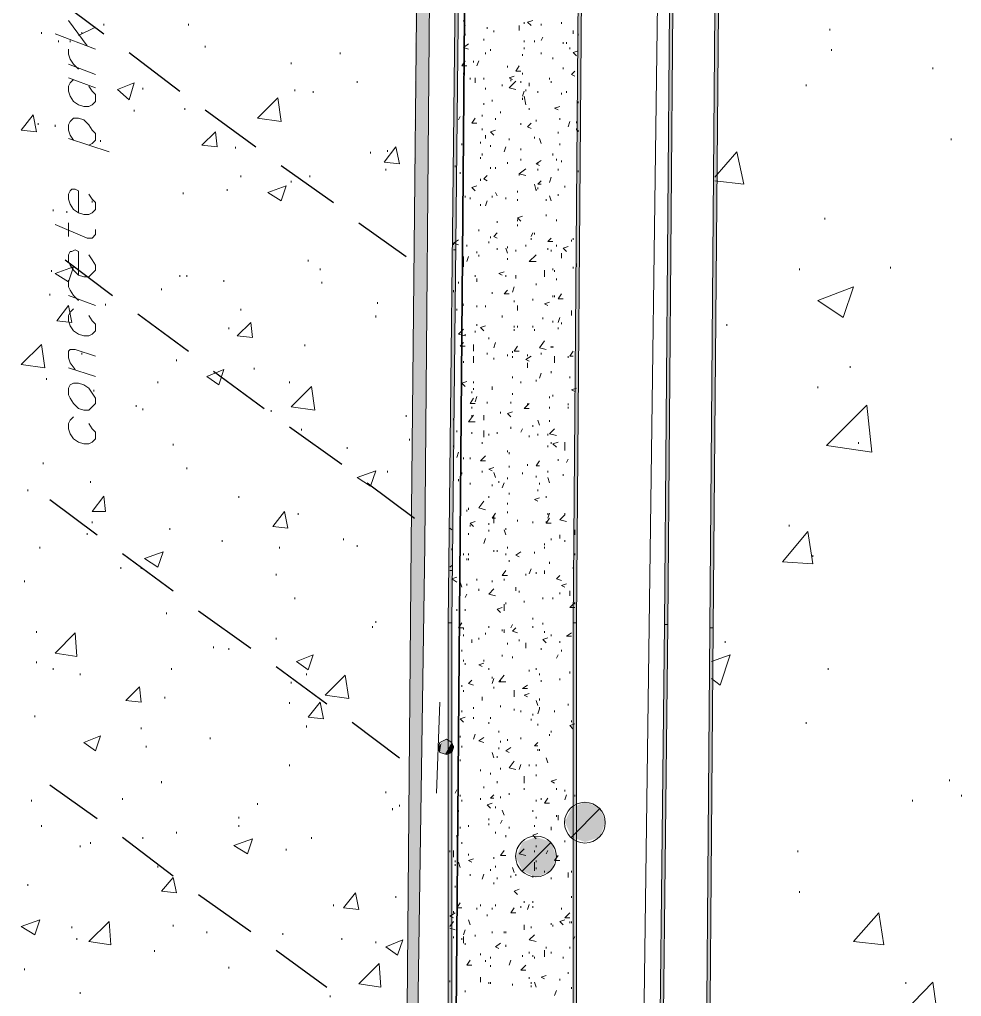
# Model space of a CAD drawing. Header units: inches. Extents: x 10 to 486, y 7 to 426.
# Drawn here: x 360.08 to 397.28, y 105.32 to 143.92 of the extents above; entities that cross this region are included whole.
import ezdxf

# ---------------------------------------------------------------- set-up
doc = ezdxf.new("R2010")
doc.units = ezdxf.units.IN
doc.header["$LTSCALE"] = 3
doc.header["$MEASUREMENT"] = 0
doc.layers.add('PDF_Geometry', color=7, linetype='Continuous', true_color=0x999999)
doc.layers.add('PDF_Solid Fills', color=7, linetype='Continuous')

msp = doc.modelspace()

# ---------------------------------------------------------------- hatches: boundary and pattern name
at = {"layer": 'PDF_Solid Fills', "true_color": 0x767676, "transparency": 33554559}
for points in [[(385.61, 120.017), (385.677, 120.017), (385.877, 144.35), (385.743, 144.35), (385.543, 120.017)], [(385.343, 95.15), (385.41, 95.15), (385.677, 120.017), (385.543, 120.017), (385.277, 95.15)]]:
    msp.add_hatch(color=8, dxfattribs=at).paths.add_polyline_path(points)

# ---------------------------------------------------------------- linework, layer by layer
at = {"layer": 'PDF_Geometry', "color": 7, "lineweight": 35}
msp.add_lwpolyline([(152.877, 30.217), (376.677, 27.083), (379.477, 363.817), (346.277, 380.083), (56.61, 152.817)], close=True, dxfattribs=at)
at = {"layer": 'PDF_Geometry', "color": 8, "lineweight": 13, "true_color": 0x767676}
for points in [[(382.143, 67.217), (383.143, 68.217), (383.877, 69.35), (384.543, 71.017), (384.61, 95.283), (384.943, 119.95), (385.277, 144.55), (385.343, 170.083), (385.41, 173.683), (385.343, 174.55), (385.077, 175.417), (384.677, 176.15), (384.077, 176.817), (383.41, 177.35), (382.61, 177.75)], [(362.01, 143.883), (362.743, 142.883)], [(362.41, 143.283), (363.077, 143.617)], [(363.077, 142.75), (361.477, 143.35)], [(362.41, 141.95), (362.21, 142.15), (362.077, 142.35), (362.01, 142.55), (362.01, 142.75)], [(363.077, 141.75), (362.01, 142.15)], [(362.01, 141.617), (363.077, 141.217)], [(362.21, 141.55), (362.077, 141.417), (362.01, 141.283), (362.01, 141.083), (362.077, 140.883), (362.21, 140.683), (362.41, 140.55), (362.61, 140.483), (362.81, 140.483), (362.943, 140.55), (363.077, 140.683), (363.077, 140.95), (362.943, 141.083), (362.81, 141.283)], [(362.21, 139.15), (362.077, 139.35), (362.01, 139.55), (362.01, 139.75), (362.077, 139.883), (362.21, 140.017), (362.41, 140.017), (362.61, 139.95), (362.81, 139.75), (362.943, 139.55), (363.077, 139.417), (363.077, 139.15), (362.943, 139.017), (362.81, 138.95)], [(362.01, 139.217), (363.61, 138.683)], [(362.41, 136.283), (362.41, 137.15), (362.277, 137.217), (362.143, 137.217), (362.077, 137.15), (362.01, 137.017), (362.01, 136.817), (362.077, 136.617), (362.21, 136.417), (362.41, 136.283), (362.61, 136.217), (362.81, 136.217), (362.943, 136.283), (363.077, 136.417), (363.077, 136.683), (362.943, 136.817), (362.81, 137.017)], [(362.01, 135.35), (362.01, 135.883)], [(361.477, 135.817), (362.743, 135.283), (362.943, 135.283), (363.077, 135.417), (363.077, 135.617)], [(362.41, 133.817), (362.41, 134.75), (362.277, 134.817), (362.143, 134.75), (362.077, 134.75), (362.01, 134.617), (362.01, 134.35), (362.077, 134.217), (362.21, 134.017), (362.41, 133.817), (362.61, 133.75), (362.81, 133.75), (362.943, 133.883), (363.077, 134.017), (363.077, 134.217), (362.943, 134.417), (362.81, 134.617)], [(362.41, 132.817), (362.21, 133.017), (362.077, 133.217), (362.01, 133.35), (362.01, 133.617)], [(363.077, 132.617), (362.01, 133.017)], [(362.21, 132.483), (362.077, 132.35), (362.01, 132.217), (362.01, 132.017), (362.077, 131.817), (362.21, 131.617), (362.41, 131.483), (362.61, 131.417), (362.81, 131.417), (362.943, 131.483), (363.077, 131.617), (363.077, 131.883), (362.943, 132.017), (362.81, 132.217)], [(362.277, 130.083), (362.077, 130.35), (362.01, 130.55), (362.01, 130.817), (362.077, 130.883), (362.277, 130.883), (363.077, 130.617)], [(363.077, 129.817), (362.01, 130.15)], [(362.21, 128.217), (362.077, 128.083), (362.01, 127.95), (362.01, 127.75), (362.077, 127.55), (362.21, 127.35), (362.41, 127.217), (362.61, 127.15), (362.81, 127.15), (362.943, 127.217), (363.077, 127.35), (363.077, 127.617), (362.943, 127.75), (362.81, 127.95)]]:
    msp.add_lwpolyline(points, dxfattribs=at)
at = {"layer": 'PDF_Geometry', "color": 9, "lineweight": 13, "true_color": 0xbbbbbb}
for points in [[(375.343, 100.283), (375.543, 123.217), (375.877, 155.817)], [(376.277, 146.283), (376.077, 123.15), (375.743, 100.15)]]:
    msp.add_lwpolyline(points, dxfattribs=at)
at = {"layer": 'PDF_Geometry', "lineweight": 5}
for points in [[(377.01, 120.083), (377.143, 120.083), (377.41, 145.017), (377.277, 145.017)], [(381.943, 120.083), (382.077, 120.083), (382.277, 144.883), (382.143, 144.883)], [(377.01, 95.083), (377.143, 95.083), (377.143, 120.083), (377.01, 120.083)], [(381.943, 95.15), (382.077, 95.15), (382.077, 120.083), (381.943, 120.083)]]:
    msp.add_lwpolyline(points, close=True, dxfattribs=at)
at = {"layer": 'PDF_Geometry', "color": 7, "lineweight": 25}
for points in [[(361.543, 144.75), (363.41, 143.35)], [(364.41, 142.617), (366.41, 141.083)], [(367.41, 140.35), (369.41, 138.883)], [(370.41, 138.15), (372.477, 136.683)], [(373.477, 135.883), (375.343, 134.55)], [(361.877, 134.417), (363.743, 133.017)], [(364.743, 132.283), (366.743, 130.817)], [(367.743, 130.017), (369.743, 128.55)], [(370.743, 127.817), (372.81, 126.35)], [(373.81, 125.617), (375.677, 124.217)], [(361.277, 124.95), (363.143, 123.55)], [(364.143, 122.817), (366.143, 121.35)], [(367.143, 120.55), (369.21, 119.083)], [(370.21, 118.35), (372.21, 116.883)], [(373.21, 116.15), (375.077, 114.75)], [(361.277, 113.683), (363.143, 112.35)], [(364.143, 111.617), (366.143, 110.083)], [(367.143, 109.35), (369.21, 107.883)], [(370.21, 107.15), (372.21, 105.683)]]:
    msp.add_lwpolyline(points, dxfattribs=at)
at = {"layer": 'PDF_Geometry', "color": 8, "lineweight": 5, "true_color": 0x767676}
for points in [[(385.61, 120.017), (385.677, 120.017), (385.877, 144.35), (385.743, 144.35), (385.543, 120.017)], [(387.343, 119.883), (387.477, 119.883), (387.677, 144.283), (387.543, 144.283)], [(385.343, 95.15), (385.41, 95.15), (385.677, 120.017), (385.543, 120.017), (385.277, 95.15)], [(387.143, 95.283), (387.277, 95.283), (387.477, 119.883), (387.343, 119.883)]]:
    msp.add_lwpolyline(points, close=True, dxfattribs=at)
at = {"layer": 'PDF_Geometry', "lineweight": 13}
for points in [[(363.41, 143.75), (363.41, 143.683)], [(366.743, 143.75), (366.743, 143.683)], [(377.677, 143.683), (377.61, 143.883)], [(378.543, 143.617), (378.543, 143.55)], [(379.81, 143.483), (379.81, 143.683)], [(380.01, 143.817), (380.01, 143.75)], [(380.277, 143.683), (380.143, 143.817), (380.343, 143.883)], [(380.677, 143.75), (380.677, 143.683)], [(381.477, 143.817), (381.477, 143.75)], [(360.943, 143.417), (360.943, 143.35)], [(362.543, 143.417), (362.543, 143.35)], [(377.677, 143.35), (377.677, 143.283)], [(378.81, 143.483), (378.81, 143.417)], [(380.677, 143.083), (380.743, 143.217)], [(381.943, 143.35), (381.943, 143.483)], [(382.143, 143.35), (382.143, 143.283)], [(392.077, 143.55), (392.077, 143.483)], [(361.61, 143.083), (361.61, 143.017)], [(362.077, 143.083), (362.077, 143.017)], [(367.41, 142.883), (367.41, 142.817)], [(377.81, 142.75), (377.61, 142.817), (377.81, 142.95)], [(378.41, 143.15), (378.41, 143.083)], [(380.01, 143.083), (380.01, 143.017)], [(380.41, 143.083), (380.41, 143.017)], [(381.543, 143.017), (381.543, 142.95)], [(381.677, 143.017), (381.677, 142.95)], [(372.743, 142.617), (372.743, 142.55)], [(378.477, 142.617), (378.477, 142.55)], [(378.677, 142.75), (378.677, 142.683)], [(379.943, 142.55), (379.943, 142.483)], [(380.01, 142.817), (380.01, 142.75)], [(380.677, 142.617), (380.677, 142.55)], [(381.81, 142.817), (381.81, 142.75)], [(382.077, 142.483), (381.943, 142.617), (382.143, 142.683)], [(392.143, 142.75), (392.143, 142.683)], [(370.81, 142.217), (370.81, 142.15)], [(377.743, 142.083), (377.543, 142.083), (377.677, 142.283)], [(378.01, 142.283), (378.01, 142.217)], [(378.143, 142.083), (378.21, 142.283)], [(379.343, 142.083), (379.343, 142.017)], [(379.877, 141.883), (379.677, 141.883), (379.81, 142.083)], [(381.143, 142.417), (381.143, 142.35)], [(377.61, 141.817), (377.61, 141.75)], [(379.543, 141.55), (379.41, 141.617), (379.61, 141.683)], [(379.943, 141.817), (379.943, 141.75)], [(381.543, 142.017), (381.543, 141.95)], [(382.01, 141.683), (381.877, 141.75), (382.01, 141.883)], [(396.143, 142.017), (396.143, 141.95)], [(373.41, 141.483), (373.41, 141.417)], [(377.877, 141.617), (377.877, 141.55)], [(378.077, 141.417), (378.077, 141.617)], [(378.41, 141.617), (378.41, 141.55)], [(379.143, 141.35), (379.143, 141.283)], [(379.677, 141.15), (379.41, 141.217), (379.677, 141.483)], [(379.477, 141.55), (379.477, 141.483)], [(379.877, 141.483), (379.877, 141.417)], [(380.21, 141.283), (380.21, 141.417)], [(381.01, 141.617), (381.01, 141.55)], [(381.077, 141.483), (381.077, 141.417)], [(391.143, 141.35), (391.143, 141.283)], [(364.943, 141.217), (364.943, 141.15)], [(370.943, 141.15), (370.943, 141.083)], [(371.677, 141.083), (371.677, 141.017)], [(378.477, 141.217), (378.477, 141.15)], [(379.943, 140.883), (380.01, 141.083)], [(380.077, 141.15), (380.077, 141.083)], [(380.543, 141.083), (380.543, 141.017)], [(381.477, 141.017), (381.477, 140.95)], [(381.677, 141.083), (381.677, 141.017)], [(378.41, 140.617), (378.41, 140.55)], [(378.743, 140.75), (378.743, 140.683)], [(379.943, 140.817), (379.943, 140.75)], [(380.077, 140.55), (380.01, 140.883)], [(382.143, 140.683), (382.143, 140.617)], [(364.61, 140.35), (364.61, 140.283)], [(366.61, 140.417), (366.61, 140.35)], [(378.343, 140.15), (378.343, 140.083)], [(379.077, 140.283), (379.077, 140.217)], [(380.21, 140.417), (380.21, 140.35)], [(381.343, 140.35), (381.21, 140.417), (381.41, 140.483)], [(360.81, 139.817), (360.81, 139.75)], [(361.477, 139.75), (361.477, 139.683)], [(377.41, 139.95), (377.477, 140.083)], [(378.143, 139.817), (377.943, 139.817), (378.077, 140.017)], [(378.877, 140.017), (378.877, 139.95)], [(379.877, 139.817), (379.877, 139.75)], [(380.277, 139.617), (380.143, 139.683), (380.277, 139.817)], [(380.477, 139.95), (380.477, 139.883)], [(381.41, 140.017), (381.41, 139.95)], [(381.743, 139.683), (381.81, 139.883)], [(382.077, 139.883), (382.077, 139.817)], [(378.343, 139.617), (378.343, 139.55)], [(378.477, 139.217), (378.477, 139.35)], [(378.81, 139.35), (378.677, 139.483), (378.877, 139.55)], [(381.343, 139.483), (381.343, 139.417)], [(382.077, 139.617), (382.077, 139.55)], [(382.143, 139.55), (382.143, 139.483)], [(363.277, 139.15), (363.277, 139.083)], [(377.543, 139.017), (377.543, 138.95)], [(378.277, 139.083), (378.277, 139.017)], [(379.41, 139.217), (379.41, 139.15)], [(380.41, 139.283), (380.41, 139.217)], [(380.677, 139.017), (380.61, 139.217)], [(381.41, 139.017), (381.41, 138.95)], [(396.877, 139.217), (396.877, 139.15)], [(368.61, 138.883), (368.61, 138.817)], [(373.943, 138.683), (373.943, 138.617)], [(374.61, 138.75), (374.61, 138.683)], [(378.343, 138.617), (378.343, 138.55)], [(378.677, 138.95), (378.677, 138.883)], [(379.21, 138.683), (379.277, 138.883)], [(379.877, 138.817), (379.877, 138.75)], [(381.143, 138.617), (381.143, 138.55)], [(387.543, 137.683), (388.41, 138.683), (388.677, 137.417), (387.543, 137.55)], [(378.277, 138.483), (378.277, 138.417)], [(379.343, 138.283), (379.343, 138.217)], [(379.877, 138.417), (379.877, 138.35)], [(380.61, 138.15), (380.477, 138.217), (380.677, 138.35)], [(380.543, 138.283), (380.543, 138.217)], [(381.277, 138.417), (381.277, 138.35)], [(381.477, 138.35), (381.477, 138.283)], [(374.543, 138.017), (374.543, 137.95)], [(377.277, 138.15), (377.277, 138.083)], [(377.477, 137.883), (377.477, 137.817)], [(377.61, 138.017), (377.61, 137.95)], [(378.677, 138.083), (378.677, 138.017)], [(378.877, 138.083), (378.877, 138.017)], [(380.077, 137.75), (379.81, 137.817), (380.077, 138.017)], [(379.81, 137.817), (379.81, 137.75)], [(380.543, 138.017), (380.543, 137.95)], [(381.343, 138.017), (381.343, 137.95)], [(382.143, 137.95), (382.143, 137.883)], [(368.81, 137.75), (368.81, 137.683)], [(370.81, 137.55), (370.81, 137.483)], [(371.543, 137.75), (371.543, 137.683)], [(378.277, 137.617), (378.277, 137.55)], [(378.543, 137.55), (378.41, 137.617), (378.543, 137.75)], [(380.477, 137.217), (380.477, 137.15), (380.41, 137.417)], [(380.677, 137.417), (380.543, 137.417), (380.677, 137.55)], [(381.01, 137.483), (381.077, 137.683)], [(366.543, 137.083), (366.543, 137.017)], [(368.277, 137.217), (368.277, 137.15)], [(378.077, 137.15), (377.943, 137.283), (378.143, 137.35)], [(378.943, 136.95), (378.877, 137.083)], [(379.743, 137.15), (379.743, 137.083)], [(380.543, 137.283), (380.543, 137.217)], [(381.61, 137.35), (381.61, 137.283)], [(362.943, 136.75), (362.943, 136.683)], [(377.677, 136.95), (377.677, 136.883)], [(377.877, 136.883), (377.877, 136.817)], [(378.477, 136.55), (378.543, 136.75)], [(378.743, 136.95), (378.743, 136.883)], [(379.277, 136.883), (379.277, 136.817)], [(379.743, 136.817), (379.743, 136.75)], [(380.877, 136.817), (380.877, 136.75)], [(381.077, 136.75), (381.01, 136.95)], [(381.343, 137.017), (381.343, 136.95)], [(361.41, 136.417), (361.41, 136.35)], [(361.943, 136.35), (361.943, 136.283)], [(378.277, 136.617), (378.277, 136.55)], [(378.943, 135.95), (378.943, 135.883)], [(379.877, 135.95), (379.743, 136.083), (379.943, 136.15)], [(379.743, 136.017), (379.743, 135.95)], [(380.877, 136.217), (380.877, 136.15)], [(381.277, 136.017), (381.277, 135.95)], [(391.877, 136.083), (391.877, 136.017)], [(378.21, 135.617), (378.21, 135.55)], [(379.743, 135.817), (379.743, 135.75)], [(377.41, 135.217), (377.21, 135.083), (377.21, 135.017)], [(378.61, 135.15), (378.61, 135.083)], [(378.677, 135.35), (378.677, 135.283)], [(378.943, 135.283), (378.81, 135.35), (378.943, 135.483)], [(380.277, 135.35), (380.343, 135.483)], [(380.277, 135.283), (380.277, 135.217)], [(380.41, 135.483), (380.41, 135.417)], [(381.143, 135.15), (380.943, 135.15), (381.077, 135.283)], [(381.877, 135.217), (381.877, 135.15)], [(381.943, 135.283), (381.943, 135.217)], [(377.21, 135.083), (377.41, 135.017)], [(377.21, 134.817), (377.277, 134.817)], [(377.743, 135.017), (377.743, 134.95)], [(378.143, 134.75), (378.143, 134.683)], [(378.943, 134.883), (378.943, 134.817)], [(379.343, 134.683), (379.277, 134.883)], [(379.343, 134.95), (379.343, 134.883)], [(379.677, 134.817), (379.677, 134.75)], [(380.077, 135.017), (380.077, 134.95)], [(380.943, 134.883), (380.943, 134.817)], [(381.077, 134.817), (381.077, 134.75)], [(381.277, 135.017), (381.277, 134.95)], [(381.677, 134.75), (381.543, 134.883), (381.743, 134.95)], [(371.477, 134.417), (371.477, 134.35)], [(377.61, 134.15), (377.61, 134.217), (377.61, 134.55)], [(377.743, 134.35), (377.81, 134.55)], [(378.21, 134.617), (378.21, 134.55)], [(379.343, 134.483), (379.343, 134.417)], [(380.477, 134.35), (380.21, 134.35), (380.477, 134.617)], [(381.477, 134.483), (381.477, 134.683)], [(361.343, 134.017), (361.343, 133.95)], [(371.943, 134.083), (371.943, 134.017)], [(379.143, 133.817), (379.01, 133.883), (379.21, 133.95)], [(380.81, 133.75), (380.81, 134.017)], [(381.143, 134.083), (381.143, 134.017)], [(381.21, 134.017), (381.21, 133.95)], [(381.943, 134.15), (381.943, 134.083)], [(382.077, 134.15), (382.077, 134.283)], [(390.877, 134.083), (390.877, 134.017)], [(394.477, 134.15), (394.477, 134.083)], [(366.41, 133.817), (366.41, 133.75)], [(366.677, 133.817), (366.677, 133.75)], [(368.143, 133.617), (368.143, 133.55)], [(378.077, 133.817), (378.077, 133.75)], [(378.143, 133.683), (378.143, 133.617), (378.143, 133.55)], [(379.277, 133.817), (379.277, 133.75)], [(379.677, 133.817), (379.677, 133.75), (379.677, 133.683)], [(381.277, 133.683), (381.277, 133.617)], [(365.677, 133.283), (365.677, 133.217)], [(372.01, 133.55), (372.01, 133.483)], [(377.21, 133.217), (377.21, 133.15)], [(377.41, 133.55), (377.41, 133.483)], [(379.41, 133.083), (379.21, 133.083), (379.343, 133.217)], [(379.543, 133.15), (379.61, 133.35)], [(380.477, 133.483), (380.477, 133.417)], [(361.277, 133.083), (361.277, 133.017)], [(377.61, 132.617), (377.543, 132.817)], [(378.743, 133.15), (378.743, 133.083)], [(379.61, 132.817), (379.61, 132.75)], [(380.343, 132.883), (380.343, 132.817)], [(381.143, 133.017), (381.143, 132.95)], [(381.21, 133.017), (381.21, 132.95)], [(381.543, 132.883), (381.343, 132.883), (381.477, 133.083)], [(363.477, 132.683), (363.477, 132.617)], [(368.81, 132.483), (368.81, 132.417)], [(374.21, 132.75), (374.21, 132.683)], [(377.343, 132.483), (377.343, 132.417)], [(378.143, 132.617), (378.143, 132.55)], [(378.477, 132.617), (378.477, 132.55)], [(379.743, 132.417), (379.743, 132.617)], [(380.943, 132.617), (380.81, 132.683), (381.01, 132.75)], [(381.877, 132.217), (381.877, 132.417)], [(374.143, 132.217), (374.143, 132.15)], [(377.543, 132.283), (377.543, 132.217)], [(379.143, 132.217), (379.143, 132.15)], [(380.743, 132.15), (380.743, 132.083)], [(381.143, 132.017), (381.143, 131.95)], [(381.343, 131.95), (381.41, 132.15)], [(368.343, 131.75), (368.343, 131.683)], [(377.677, 131.483), (377.677, 131.417), (377.41, 131.483), (377.61, 131.683)], [(378.143, 131.883), (378.143, 131.817)], [(378.41, 131.617), (378.277, 131.75), (378.477, 131.817)], [(379.61, 131.817), (379.61, 131.75)], [(379.61, 131.683), (379.61, 131.617)], [(379.743, 131.817), (379.743, 131.75)], [(380.343, 131.817), (380.343, 131.75)], [(380.41, 131.683), (380.41, 131.617)], [(381.343, 131.75), (381.343, 131.683)], [(381.477, 131.95), (381.477, 131.883)], [(388.01, 131.883), (388.01, 131.817)], [(378.077, 131.617), (378.077, 131.55)], [(378.61, 131.35), (378.61, 131.283)], [(371.343, 131.083), (371.343, 131.017)], [(377.677, 131.017), (377.477, 131.017), (377.61, 131.15)], [(378.01, 130.817), (378.01, 131.083)], [(378.81, 130.95), (378.877, 131.15)], [(379.81, 130.817), (379.61, 130.817), (379.743, 131.017)], [(380.877, 130.883), (380.61, 130.95), (380.81, 131.217)], [(381.077, 131.017), (381.077, 130.95)], [(381.143, 131.017), (381.143, 130.95)], [(362.543, 130.75), (362.543, 130.683)], [(366.277, 130.483), (366.277, 130.417)], [(378.01, 130.35), (378.01, 130.55), (378.01, 130.617)], [(378.543, 130.75), (378.543, 130.683)], [(378.81, 130.55), (378.81, 130.483)], [(379.343, 130.683), (379.343, 130.617)], [(379.543, 130.817), (379.543, 130.75)], [(379.543, 130.617), (379.543, 130.55)], [(380.21, 130.417), (380.077, 130.483), (380.277, 130.617)], [(380.143, 130.683), (380.143, 130.617)], [(380.677, 130.75), (380.677, 130.683)], [(381.21, 130.35), (381.21, 130.617)], [(381.743, 130.617), (381.743, 130.55)], [(381.943, 130.617), (381.81, 130.617), (381.943, 130.817)], [(369.343, 130.15), (369.343, 130.083)], [(377.61, 130.417), (377.61, 130.35)], [(380.143, 130.15), (380.143, 130.35)], [(392.877, 130.217), (392.877, 130.15)], [(361.143, 129.75), (361.143, 129.683)], [(379.543, 129.817), (379.543, 129.75)], [(380.61, 129.75), (380.677, 129.95)], [(381.077, 130.017), (381.077, 129.95)], [(381.81, 129.817), (381.81, 129.75)], [(365.543, 129.617), (365.543, 129.55)], [(370.743, 129.617), (370.743, 129.55)], [(377.677, 129.417), (377.543, 129.55), (377.743, 129.617)], [(378.01, 129.617), (378.01, 129.55)], [(378.01, 129.35), (378.01, 129.283)], [(378.743, 129.417), (378.743, 129.35), (378.743, 129.283)], [(379.877, 129.617), (379.877, 129.55)], [(380.477, 129.683), (380.477, 129.617)], [(382.01, 129.217), (381.877, 129.283), (382.077, 129.35)], [(391.61, 129.417), (391.61, 129.35)], [(363.01, 129.283), (363.01, 129.217)], [(378.077, 128.75), (377.877, 128.75), (378.01, 128.95)], [(377.943, 129.217), (377.943, 129.15)], [(378.077, 128.817), (378.143, 129.017)], [(379.543, 129.15), (379.543, 129.083)], [(381.01, 129.017), (381.01, 128.95)], [(381.143, 129.083), (381.143, 129.017)], [(364.677, 128.683), (364.677, 128.617)], [(364.943, 128.55), (364.943, 128.483)], [(377.943, 128.617), (377.943, 128.55)], [(378.543, 128.817), (378.543, 128.75)], [(379.477, 128.817), (379.477, 128.75)], [(380.21, 128.55), (380.01, 128.55), (380.21, 128.75)], [(380.143, 128.75), (380.143, 128.683)], [(381.01, 128.617), (381.01, 128.55)], [(381.743, 128.75), (381.743, 128.683)], [(381.743, 128.617), (381.743, 128.55)], [(370.01, 128.483), (370.01, 128.417)], [(375.343, 128.283), (375.343, 128.217)], [(378.077, 128.017), (377.81, 128.017), (378.01, 128.283)], [(377.943, 128.283), (377.943, 128.217)], [(378.41, 128.083), (378.41, 128.283)], [(379.077, 128.417), (379.077, 128.35)], [(379.477, 128.217), (379.343, 128.35), (379.543, 128.417)], [(377.21, 128.15), (377.21, 128.083)], [(379.477, 127.817), (379.477, 127.75)], [(380.343, 127.883), (380.343, 127.817)], [(380.61, 127.883), (380.543, 128.083)], [(381.01, 128.083), (381.01, 128.017)], [(371.21, 127.75), (371.21, 127.683)], [(377.343, 127.683), (377.343, 127.617)], [(377.943, 127.617), (377.943, 127.55)], [(378.41, 127.417), (378.41, 127.683)], [(378.61, 127.55), (378.61, 127.483)], [(378.943, 127.617), (378.943, 127.55)], [(379.877, 127.617), (379.943, 127.75)], [(380.21, 127.483), (380.21, 127.417)], [(380.543, 127.55), (380.543, 127.483)], [(380.943, 127.55), (380.943, 127.483)], [(381.277, 127.483), (381.01, 127.55), (381.21, 127.75)], [(366.143, 127.15), (366.143, 127.083)], [(373.01, 127.017), (373.01, 126.95)], [(375.477, 127.35), (375.477, 127.283)], [(377.21, 127.083), (377.21, 127.017)], [(378.343, 127.217), (378.343, 127.15)], [(380.943, 127.083), (380.943, 127.017)], [(381.077, 127.217), (381.077, 127.15)], [(381.277, 127.017), (381.143, 127.15), (381.343, 127.217)], [(381.61, 126.883), (381.61, 127.217)], [(393.21, 127.217), (393.21, 127.15)], [(377.343, 126.617), (377.41, 126.817)], [(377.61, 126.617), (377.61, 126.55)], [(377.877, 126.617), (377.877, 126.55)], [(378.477, 126.483), (378.277, 126.483), (378.477, 126.683)], [(379.343, 126.883), (379.343, 126.817)], [(379.41, 126.817), (379.41, 126.75)], [(361.01, 126.417), (361.01, 126.35)], [(379.41, 126.283), (379.41, 126.217)], [(380.143, 126.35), (380.143, 126.283)], [(380.61, 126.283), (380.477, 126.283), (380.61, 126.483)], [(381.343, 126.55), (381.343, 126.483)], [(381.677, 126.417), (381.743, 126.55)], [(366.677, 126.217), (366.677, 126.15)], [(374.61, 126.083), (374.61, 126.017)], [(377.543, 126.017), (377.543, 125.95)], [(378.343, 126.083), (378.343, 126.017)], [(378.743, 126.083), (378.61, 126.15), (378.81, 126.217)], [(378.877, 125.817), (378.81, 126.017)], [(379.943, 126.017), (379.943, 125.95)], [(380.477, 125.883), (380.477, 125.817)], [(380.943, 126.083), (380.943, 126.017)], [(381.543, 125.95), (381.543, 125.883)], [(362.877, 125.683), (362.877, 125.617)], [(377.41, 125.75), (377.41, 125.683)], [(377.877, 125.617), (377.877, 125.55)], [(378.743, 125.55), (378.743, 125.483)], [(379.01, 125.683), (379.01, 125.617)], [(379.143, 125.417), (379.21, 125.617)], [(379.343, 125.817), (379.343, 125.75)], [(380.61, 125.617), (380.61, 125.55)], [(381.01, 125.617), (380.943, 125.817)], [(360.41, 125.35), (360.41, 125.283)], [(368.743, 125.083), (368.743, 125.017)], [(378.61, 125.083), (378.61, 125.017)], [(379.41, 125.217), (379.41, 125.15)], [(380.543, 125.35), (380.543, 125.283)], [(380.877, 125.083), (380.877, 125.017)], [(378.477, 124.55), (378.21, 124.617), (378.41, 124.883)], [(379.343, 124.817), (379.343, 124.75)], [(380.543, 124.883), (380.41, 124.95), (380.61, 125.017)], [(371.077, 124.417), (371.077, 124.35)], [(377.743, 124.55), (377.743, 124.483)], [(377.81, 124.617), (377.81, 124.55)], [(378.877, 124.217), (378.743, 124.217), (378.877, 124.417)], [(379.343, 124.483), (379.343, 124.417)], [(380.943, 124.217), (381.01, 124.417)], [(380.943, 124.417), (380.943, 124.35)], [(381.677, 124.083), (381.41, 124.15), (381.61, 124.35), (381.61, 124.417)], [(362.943, 124.083), (362.943, 124.017)], [(378.01, 123.883), (377.877, 124.017), (378.077, 124.083)], [(377.877, 123.95), (377.877, 123.883)], [(378.61, 124.017), (378.61, 123.95)], [(378.81, 124.017), (378.81, 124.283)], [(379.743, 124.15), (379.743, 124.083)], [(380.343, 124.083), (380.343, 124.017)], [(381.077, 124.017), (380.877, 124.017), (381.01, 124.217)], [(380.877, 124.083), (380.877, 124.017)], [(390.477, 123.95), (390.477, 123.883)], [(362.743, 123.617), (362.743, 123.55)], [(366.01, 123.817), (366.01, 123.75)], [(377.143, 123.75), (377.077, 123.817)], [(377.81, 123.617), (377.81, 123.55)], [(378.61, 123.75), (378.61, 123.683)], [(379.277, 123.55), (379.21, 123.75)], [(379.277, 123.817), (379.277, 123.75)], [(381.41, 123.417), (381.41, 123.55)], [(382.01, 123.55), (382.01, 123.75)], [(368.077, 123.35), (368.077, 123.283)], [(372.877, 123.417), (372.877, 123.35)], [(373.41, 123.15), (373.41, 123.083)], [(378.41, 123.217), (378.477, 123.417)], [(380.81, 123.217), (380.81, 123.15)], [(381.077, 123.417), (381.077, 123.35)], [(381.61, 123.35), (381.61, 123.283)], [(360.877, 123.083), (360.877, 123.017)], [(370.343, 123.083), (370.343, 123.017)], [(377.143, 123.017), (377.143, 122.95)], [(377.61, 122.817), (377.61, 122.75)], [(377.81, 122.817), (377.81, 122.75)], [(378.81, 122.95), (378.81, 122.883)], [(378.943, 122.95), (378.943, 122.883)], [(379.277, 122.817), (379.277, 122.75)], [(379.343, 123.083), (379.343, 123.017)], [(379.81, 122.683), (379.677, 122.75), (379.877, 122.883)], [(380.41, 122.883), (380.41, 122.817)], [(380.81, 123.083), (380.81, 123.017)], [(382.01, 122.817), (382.01, 122.75)], [(391.41, 122.75), (391.41, 122.683)], [(377.743, 122.617), (377.743, 122.55)], [(377.81, 122.617), (377.81, 122.55)], [(379.41, 122.55), (379.41, 122.483)], [(381.01, 122.483), (381.01, 122.417)], [(364.077, 122.283), (364.077, 122.217)], [(364.877, 122.283), (364.877, 122.217)], [(370.21, 122.017), (370.21, 121.95)], [(377.077, 122.283), (377.143, 122.35)], [(377.077, 122.15), (377.143, 122.15)], [(379.343, 121.95), (379.143, 121.95), (379.277, 122.15)], [(380.077, 122.017), (380.077, 121.95)], [(380.21, 122.017), (380.277, 122.217)], [(380.477, 122.083), (380.477, 122.017)], [(380.81, 122.15), (380.81, 122.083), (380.81, 122.017)], [(381.943, 122.283), (381.943, 122.217)], [(360.277, 121.75), (360.277, 121.683)], [(377.343, 121.683), (377.143, 121.817), (377.343, 121.883)], [(377.543, 121.483), (377.477, 121.683)], [(377.743, 121.617), (377.743, 121.55)], [(378.143, 121.817), (378.143, 121.75)], [(378.743, 121.75), (378.743, 121.683)], [(379.21, 121.817), (379.21, 121.75)], [(381.477, 121.75), (381.277, 121.817), (381.41, 121.95)], [(381.61, 121.483), (381.477, 121.55), (381.677, 121.617)], [(377.677, 121.083), (377.743, 121.217)], [(378.21, 121.417), (378.21, 121.35)], [(378.877, 121.15), (378.61, 121.217), (378.81, 121.417)], [(379.677, 121.35), (379.677, 121.483)], [(379.81, 121.35), (379.81, 121.283)], [(381.41, 121.283), (381.41, 121.217)], [(381.81, 121.15), (381.81, 121.35)], [(370.943, 121.083), (370.943, 121.017)], [(379.277, 120.883), (379.277, 120.817)], [(380.01, 120.95), (380.01, 120.883)], [(380.743, 121.083), (380.743, 121.017)], [(381.143, 121.083), (381.143, 121.017)], [(382.01, 120.683), (381.81, 120.683), (382.01, 120.883), (382.01, 120.817)], [(365.877, 120.483), (365.877, 120.417)], [(377.343, 120.617), (377.343, 120.55)], [(377.677, 120.617), (377.677, 120.55)], [(379.077, 120.483), (378.943, 120.617), (379.143, 120.683)], [(379.21, 120.55), (379.21, 120.817), (379.21, 120.75)], [(374.143, 120.15), (374.143, 120.083)], [(377.61, 119.817), (377.61, 119.883), (377.41, 119.883), (377.543, 120.083)], [(380.343, 120.283), (380.343, 120.217)], [(380.743, 120.083), (380.743, 120.017)], [(360.743, 119.75), (360.743, 119.683)], [(374.01, 119.95), (374.01, 119.883)], [(378.477, 119.683), (378.477, 119.617)], [(378.61, 119.95), (378.61, 119.883)], [(379.143, 119.817), (379.143, 119.75)], [(379.21, 119.817), (379.21, 119.75), (379.21, 119.683)], [(379.477, 119.883), (379.543, 120.017)], [(379.743, 119.683), (379.543, 119.75), (379.677, 119.883)], [(380.343, 119.95), (380.343, 119.883)], [(380.81, 119.75), (380.81, 119.683)], [(381.877, 119.55), (381.677, 119.55), (381.877, 119.683)], [(370.21, 119.483), (370.21, 119.417)], [(377.61, 119.617), (377.61, 119.55)], [(377.943, 119.283), (377.943, 119.417)], [(378.21, 119.483), (378.21, 119.417)], [(379.343, 119.283), (379.343, 119.217)], [(379.81, 119.417), (379.81, 119.35)], [(380.077, 119.083), (380.077, 119.283)], [(380.877, 119.283), (380.743, 119.417), (380.943, 119.483)], [(381.077, 119.617), (381.077, 119.55)], [(381.41, 119.35), (381.41, 119.283)], [(387.943, 119.35), (387.943, 119.283)], [(367.743, 119.15), (367.743, 119.083)], [(368.343, 119.083), (368.343, 119.017)], [(377.543, 119.017), (377.543, 118.95)], [(380.677, 119.083), (380.677, 119.017)], [(381.477, 119.017), (381.477, 118.95)], [(360.743, 118.55), (360.743, 118.483)], [(377.61, 118.617), (377.61, 118.55)], [(378.41, 118.617), (378.41, 118.55)], [(379.143, 118.817), (379.143, 118.75)], [(379.543, 118.75), (379.543, 118.683)], [(381.277, 118.683), (381.343, 118.817)], [(387.41, 118.55), (388.143, 118.817), (387.743, 117.617), (387.41, 117.883)], [(361.41, 118.283), (361.41, 118.217)], [(366.077, 118.283), (366.077, 118.217)], [(377.677, 118.483), (377.677, 118.417)], [(378.343, 118.35), (378.21, 118.417), (378.41, 118.483)], [(378.61, 118.283), (378.61, 118.217)], [(380.21, 118.217), (380.21, 118.15)], [(380.477, 118.283), (380.477, 118.217)], [(381.81, 118.15), (381.81, 118.083)], [(392.01, 118.283), (392.01, 118.217)], [(362.477, 118.083), (362.477, 118.017)], [(370.81, 117.75), (370.81, 117.683)], [(371.41, 118.083), (371.41, 118.017)], [(378.01, 117.617), (377.81, 117.683), (377.943, 117.817)], [(378.743, 117.95), (378.743, 117.883)], [(378.743, 117.683), (378.81, 117.883)], [(379.277, 117.75), (379.01, 117.75), (379.21, 118.017)], [(379.077, 117.817), (379.077, 117.75)], [(380.61, 118.083), (380.61, 118.017)], [(380.677, 117.817), (380.677, 117.75)], [(381.41, 117.883), (381.41, 117.817)], [(377.543, 117.617), (377.543, 117.55)], [(377.61, 117.417), (377.61, 117.35)], [(378.81, 117.55), (378.81, 117.483)], [(379.61, 117.15), (379.61, 117.417)], [(380.143, 117.483), (379.943, 117.483), (380.143, 117.617)], [(365.81, 117.15), (365.81, 117.083)], [(378.343, 117.017), (378.343, 117.15)], [(380.143, 117.15), (380.01, 117.217), (380.21, 117.283)], [(380.543, 116.817), (380.477, 117.017)], [(380.61, 117.083), (380.61, 117.017)], [(370.743, 116.95), (370.743, 116.883)], [(376.543, 113.35), (376.677, 116.95)], [(377.543, 116.617), (377.543, 116.55)], [(378.01, 116.75), (378.01, 116.683)], [(379.077, 116.817), (379.077, 116.75)], [(379.61, 116.683), (379.61, 116.617)], [(379.877, 116.617), (379.877, 116.55)], [(380.543, 116.483), (380.61, 116.683), (380.61, 116.75)], [(381.21, 116.617), (381.21, 116.55)], [(381.743, 116.883), (381.743, 116.817)], [(360.677, 116.417), (360.677, 116.35)], [(377.61, 116.15), (377.477, 116.283), (377.677, 116.35)], [(378.01, 116.35), (378.01, 116.283)], [(378.677, 116.35), (378.677, 116.283)], [(380.277, 116.283), (380.277, 116.217)], [(380.343, 116.483), (380.343, 116.417)], [(381.877, 116.217), (381.877, 116.15)], [(364.877, 115.95), (364.877, 115.883)], [(371.41, 116.017), (371.41, 115.95)], [(378.61, 116.15), (378.61, 116.083)], [(379.01, 115.817), (379.01, 115.75)], [(380.543, 116.083), (380.543, 116.017)], [(381.077, 115.817), (381.077, 115.75)], [(381.943, 115.883), (381.81, 116.017), (382.01, 116.083)], [(391.143, 116.15), (391.143, 116.083)], [(367.61, 115.55), (367.61, 115.483)], [(377.477, 115.617), (377.477, 115.55)], [(378.01, 115.483), (378.077, 115.683)], [(378.41, 115.35), (378.21, 115.417), (378.41, 115.55)], [(379.077, 115.417), (379.077, 115.35)], [(379.343, 115.483), (379.343, 115.417)], [(379.877, 115.55), (379.877, 115.483)], [(381.01, 115.683), (381.01, 115.617)], [(365.077, 115.217), (365.077, 115.15)], [(377.21, 115.217), (377.21, 115.15)], [(377.41, 115.217), (377.41, 115.15)], [(377.543, 115.217), (377.543, 115.15)], [(379.01, 115.15), (379.01, 115.083)], [(379.41, 114.95), (379.277, 115.017), (379.477, 115.15)], [(380.543, 115.217), (380.41, 115.217), (380.543, 115.35)], [(380.543, 115.083), (380.543, 115.017)], [(380.61, 115.083), (380.61, 115.017)], [(377.477, 114.683), (377.477, 114.617)], [(378.81, 114.75), (378.743, 114.95)], [(378.943, 114.817), (378.943, 114.75)], [(380.943, 114.55), (380.877, 114.75)], [(370.743, 114.483), (370.743, 114.417)], [(378.277, 114.283), (378.277, 114.217)], [(379.077, 114.35), (379.077, 114.283)], [(379.677, 114.283), (379.41, 114.35), (379.61, 114.617)], [(379.81, 114.283), (379.877, 114.483)], [(380.21, 114.483), (380.21, 114.417)], [(380.477, 114.483), (380.477, 114.417)], [(378.677, 114.15), (378.677, 114.083)], [(380.01, 113.75), (380.01, 114.017)], [(380.477, 114.083), (380.477, 114.017)], [(381.21, 113.75), (381.077, 113.817), (381.277, 113.883)], [(396.81, 113.883), (396.81, 113.817)], [(365.677, 113.817), (365.677, 113.75)], [(377.41, 113.683), (377.41, 113.617)], [(378.41, 113.617), (378.41, 113.55)], [(378.943, 113.817), (378.943, 113.75)], [(380.01, 113.55), (380.01, 113.483)], [(381.277, 113.55), (381.277, 113.483)], [(364.143, 113.15), (364.143, 113.083)], [(374.543, 113.417), (374.543, 113.35)], [(377.277, 113.35), (377.343, 113.483)], [(377.477, 113.283), (377.477, 113.217)], [(378.277, 113.15), (378.277, 113.083)], [(378.81, 113.15), (378.677, 113.15), (378.81, 113.283)], [(379.077, 113.217), (379.077, 113.15)], [(379.41, 113.35), (379.41, 113.283)], [(380.677, 113.15), (380.677, 113.083)], [(381.01, 112.95), (380.81, 112.95), (380.943, 113.15)], [(381.61, 113.483), (381.61, 113.417)], [(381.61, 113.083), (381.677, 113.283)], [(382.01, 113.283), (382.01, 113.217)], [(397.277, 113.283), (397.277, 113.217)], [(360.543, 113.083), (360.543, 113.017)], [(369.477, 112.95), (369.477, 112.883)], [(374.81, 112.75), (374.81, 112.683)], [(375.077, 112.883), (375.077, 112.817)], [(377.543, 113.083), (377.543, 113.017)], [(378.677, 112.75), (378.543, 112.883), (378.743, 112.95)], [(378.877, 112.817), (378.877, 112.75)], [(380.477, 113.083), (380.477, 113.017)], [(383.01, 112.75), (381.877, 111.617)], [(395.343, 113.083), (395.343, 113.017)], [(368.743, 112.417), (368.743, 112.35)], [(377.41, 112.683), (377.41, 112.617)], [(378.61, 112.35), (378.61, 112.283)], [(379.21, 112.483), (379.143, 112.683)], [(380.343, 112.683), (380.343, 112.617)], [(380.477, 112.417), (380.477, 112.35)], [(381.277, 112.483), (381.277, 112.417)], [(381.343, 112.283), (381.343, 112.483)], [(360.943, 112.083), (360.943, 112.017)], [(368.743, 112.083), (368.743, 112.017)], [(377.477, 112.017), (377.477, 111.95)], [(377.81, 112.083), (377.81, 112.017)], [(378.61, 112.15), (378.61, 112.083)], [(379.077, 112.15), (379.143, 112.283)], [(379.41, 112.017), (379.41, 111.95)], [(380.41, 112.083), (380.41, 112.017)], [(381.077, 112.017), (381.077, 111.95), (381.077, 111.883)], [(381.943, 112.283), (381.943, 112.217)], [(364.943, 111.617), (364.943, 111.55)], [(366.277, 111.817), (366.277, 111.75)], [(371.61, 111.617), (371.61, 111.55)], [(377.343, 111.683), (377.343, 111.617)], [(378.877, 111.817), (378.877, 111.75)], [(379.277, 111.683), (379.277, 111.617)], [(380.477, 111.55), (380.343, 111.683), (380.543, 111.75)], [(362.477, 111.283), (362.477, 111.217)], [(362.877, 111.417), (362.877, 111.35)], [(377.543, 111.417), (377.543, 111.35)], [(379.743, 111.217), (379.743, 111.15)], [(381.077, 111.417), (379.943, 110.283)], [(380.477, 111.283), (380.477, 111.217)], [(381.61, 111.483), (381.61, 111.417)], [(381.943, 111.283), (381.943, 111.217)], [(370.61, 111.15), (370.61, 111.083)], [(377.077, 111.083), (377.077, 111.017)], [(377.21, 110.817), (377.21, 111.083)], [(377.81, 110.95), (377.81, 110.883)], [(378.81, 110.817), (378.81, 110.75)], [(379.277, 110.883), (379.077, 110.883), (379.21, 111.083)], [(380.077, 110.883), (379.81, 110.95), (380.01, 111.15)], [(380.41, 111.083), (380.41, 111.017)], [(380.877, 110.95), (380.943, 111.083)], [(381.41, 110.683), (381.21, 110.683), (381.343, 110.883)], [(390.81, 111.083), (390.81, 111.017)], [(365.543, 110.483), (365.543, 110.417)], [(377.277, 110.683), (377.277, 110.617)], [(377.277, 110.55), (377.277, 110.483)], [(377.477, 110.417), (377.41, 110.617)], [(377.943, 110.617), (377.81, 110.683), (378.01, 110.75)], [(378.877, 110.483), (378.877, 110.417)], [(379.61, 110.217), (379.543, 110.417)], [(380.41, 110.283), (380.41, 110.617)], [(380.477, 110.683), (380.477, 110.617)], [(380.477, 110.417), (380.477, 110.35)], [(377.877, 110.15), (377.877, 110.083)], [(378.343, 109.95), (378.41, 110.15)], [(378.677, 110.35), (378.677, 110.283)], [(378.943, 110.017), (378.943, 109.95)], [(379.477, 110.083), (379.477, 110.017)], [(379.677, 110.15), (379.677, 110.083)], [(380.343, 110.083), (380.343, 110.017)], [(380.81, 110.283), (380.81, 110.217)], [(381.077, 110.017), (381.077, 109.95)], [(381.743, 110.017), (381.743, 110.217)], [(381.877, 110.283), (381.877, 110.217)], [(360.41, 109.75), (360.41, 109.683)], [(377.277, 109.683), (377.277, 109.617)], [(378.81, 109.817), (378.81, 109.75)], [(374.943, 109.283), (374.943, 109.217)], [(379.743, 109.35), (379.61, 109.483), (379.81, 109.55)], [(381.877, 109.283), (381.877, 109.217)], [(381.943, 109.35), (381.943, 109.283)], [(390.877, 109.483), (390.877, 109.417)], [(372.477, 108.95), (372.477, 108.883)], [(377.543, 108.817), (377.343, 108.817), (377.477, 109.017)], [(378.277, 108.95), (378.277, 108.883)], [(378.877, 108.95), (378.877, 108.883)], [(379.877, 108.883), (379.877, 108.817)], [(380.01, 109.083), (380.01, 109.017)], [(380.143, 108.75), (380.21, 108.95)], [(380.343, 109.083), (380.343, 109.017)], [(380.343, 108.883), (380.343, 108.817)], [(377.21, 108.417), (377.077, 108.483), (377.277, 108.617)], [(377.21, 108.683), (377.21, 108.617)], [(378.143, 108.817), (378.143, 108.75)], [(378.543, 108.55), (378.543, 108.483)], [(378.743, 108.817), (378.743, 108.75)], [(379.677, 108.617), (379.477, 108.617), (379.61, 108.817)], [(381.477, 108.817), (381.477, 108.75)], [(381.81, 108.417), (381.61, 108.417), (381.81, 108.617)], [(362.143, 108.083), (362.143, 108.017)], [(366.143, 108.15), (366.143, 108.083)], [(377.077, 108.083), (377.21, 108.283)], [(377.877, 108.15), (377.81, 108.35)], [(380.01, 107.95), (380.01, 108.15)], [(380.277, 108.083), (380.277, 108.017)], [(381.077, 108.217), (381.077, 108.15)], [(381.143, 108.15), (381.143, 108.083)], [(381.543, 108.15), (381.41, 108.283), (381.61, 108.35)], [(381.81, 108.283), (381.81, 108.217)], [(381.877, 108.283), (381.877, 108.217)], [(367.477, 107.883), (367.477, 107.817)], [(370.477, 107.817), (370.477, 107.75)], [(377.077, 108.017), (377.277, 107.95)], [(377.61, 107.75), (377.677, 107.95)], [(378.077, 107.75), (378.077, 107.683)], [(378.743, 107.883), (378.743, 107.817)], [(379.21, 107.883), (379.21, 107.817)], [(379.277, 107.883), (379.277, 107.817)], [(380.477, 107.483), (380.21, 107.55), (380.41, 107.75)], [(362.343, 107.617), (362.343, 107.55)], [(372.81, 107.617), (372.81, 107.55)], [(374.143, 107.483), (374.143, 107.417)], [(377.21, 107.683), (377.21, 107.617)], [(377.343, 107.683), (377.343, 107.617)], [(377.543, 107.617), (377.543, 107.55)], [(377.61, 107.417), (377.61, 107.683)], [(377.677, 107.417), (377.677, 107.35)], [(379.01, 107.217), (378.877, 107.283), (379.077, 107.417)], [(379.277, 107.35), (379.277, 107.283)], [(381.943, 107.55), (382.01, 107.683)], [(365.41, 107.15), (365.41, 107.083)], [(378.277, 107.017), (378.277, 106.95)], [(379.943, 106.95), (379.943, 106.883)], [(380.21, 107.083), (380.21, 107.017)], [(380.343, 106.95), (380.343, 106.883)], [(380.81, 106.883), (380.81, 107.15)], [(380.877, 107.283), (380.877, 107.217)], [(381.077, 107.083), (381.077, 107.017)], [(381.81, 107.283), (381.81, 107.217)], [(377.143, 106.683), (377.143, 106.617)], [(377.343, 106.55), (377.343, 106.483)], [(377.943, 106.55), (377.743, 106.55), (377.877, 106.75)], [(378.477, 106.75), (378.477, 106.683)], [(378.677, 106.883), (378.677, 106.817)], [(378.677, 106.55), (378.677, 106.483)], [(379.41, 106.55), (379.477, 106.75)], [(380.077, 106.35), (379.877, 106.35), (380.077, 106.55)], [(380.41, 106.883), (380.41, 106.817)], [(381.543, 106.883), (381.543, 106.817)], [(360.277, 106.417), (360.277, 106.35)], [(368.343, 106.483), (368.343, 106.417)], [(381.743, 106.283), (381.743, 106.217)], [(377.077, 105.95), (377.077, 105.883)], [(378.277, 105.883), (378.277, 106.083)], [(378.61, 105.883), (378.61, 105.817)], [(378.677, 105.883), (378.677, 105.817)], [(379.543, 105.817), (379.543, 105.75)], [(380.21, 106.083), (380.21, 106.017)], [(380.277, 105.883), (380.277, 105.817)], [(380.477, 105.683), (380.41, 105.883)], [(380.81, 106.017), (380.677, 106.083), (380.877, 106.15)], [(381.41, 106.017), (381.41, 105.95)], [(395.077, 105.883), (395.077, 105.817)], [(362.477, 105.483), (362.477, 105.417)], [(377.143, 105.683), (377.143, 105.617)], [(377.677, 105.55), (377.677, 105.483)], [(380.277, 105.75), (380.277, 105.683)], [(381.21, 105.35), (381.277, 105.55)], [(381.877, 105.683), (381.877, 105.617)], [(372.343, 105.35), (372.343, 105.283)]]:
    msp.add_lwpolyline(points, dxfattribs=at)
for points in [[(364.61, 141.417), (364.41, 140.75), (363.943, 141.15)], [(370.41, 139.883), (369.477, 140.017), (370.277, 140.817)], [(360.61, 140.15), (360.743, 139.483), (360.143, 139.55)], [(367.81, 139.483), (367.877, 138.883), (367.277, 138.95)], [(374.943, 138.883), (375.077, 138.217), (374.477, 138.283)], [(370.61, 137.35), (370.41, 136.75), (369.877, 137.083)], [(362.21, 134.15), (362.01, 133.55), (361.477, 133.883)], [(393.01, 133.35), (392.61, 132.15), (391.61, 132.817)], [(362.01, 132.617), (362.143, 131.95), (361.543, 132.017)], [(369.21, 131.95), (369.277, 131.35), (368.677, 131.417)], [(361.077, 130.15), (360.143, 130.283), (360.943, 131.083)], [(368.143, 130.083), (367.943, 129.483), (367.477, 129.817)], [(371.743, 128.483), (370.81, 128.617), (371.61, 129.417)], [(393.743, 126.817), (391.943, 127.083), (393.543, 128.683)], [(374.143, 126.083), (373.943, 125.483), (373.41, 125.817)], [(363.41, 125.083), (363.477, 124.483), (362.943, 124.483)], [(370.543, 124.483), (370.677, 123.817), (370.077, 123.883)], [(391.21, 123.683), (391.41, 122.417), (390.21, 122.483)], [(365.743, 122.883), (365.543, 122.283), (365.01, 122.617)], [(362.343, 118.75), (361.477, 118.883), (362.277, 119.683)], [(371.677, 118.817), (371.477, 118.217), (371.01, 118.55)], [(373.077, 117.083), (372.143, 117.217), (372.943, 118.017)], [(364.81, 117.55), (364.877, 116.95), (364.277, 117.017)], [(371.943, 116.95), (372.077, 116.283), (371.477, 116.35)], [(363.277, 115.617), (363.077, 115.017), (362.61, 115.35)], [(377.21, 115.15), (377.143, 115.35), (376.943, 115.483), (376.677, 115.35), (376.61, 115.15), (376.677, 114.95), (376.943, 114.883), (377.143, 114.95)], [(369.277, 111.55), (369.077, 110.95), (368.543, 111.283)], [(366.143, 110.017), (366.277, 109.417), (365.677, 109.483)], [(373.343, 109.417), (373.477, 108.75), (372.877, 108.817)], [(394.01, 108.617), (394.21, 107.35), (393.01, 107.483)], [(360.877, 108.35), (360.677, 107.75), (360.143, 108.083)], [(363.677, 107.35), (362.81, 107.483), (363.61, 108.283)], [(375.21, 107.55), (375.01, 106.95), (374.543, 107.283)], [(374.343, 105.683), (373.477, 105.817), (374.277, 106.617)], [(396.41, 104.017), (394.61, 104.283), (396.143, 105.883)]]:
    msp.add_lwpolyline(points, close=True, dxfattribs=at)
at = {"layer": 'PDF_Geometry', "color": 8, "lineweight": 13, "true_color": 0x767676}
msp.add_lwpolyline([(362.01, 129.083), (362.077, 128.95), (362.21, 128.75), (362.41, 128.55), (362.61, 128.483), (362.81, 128.483), (362.943, 128.617), (363.077, 128.75), (363.077, 128.95), (362.943, 129.15), (362.81, 129.35), (362.61, 129.483), (362.41, 129.55), (362.21, 129.55), (362.077, 129.483), (362.01, 129.35)], close=True, dxfattribs=at)
at = {"layer": 'PDF_Geometry', "lineweight": 5}
for points in [[(377.01, 120.083), (377.01, 120.083)], [(381.943, 120.083), (381.943, 120.083)]]:
    msp.add_lwpolyline(points, dxfattribs=at)
at = {"layer": 'PDF_Geometry', "color": 8, "lineweight": 5, "true_color": 0x767676}
for points in [[(385.677, 120.017), (385.677, 120.017)], [(387.343, 119.883), (387.343, 119.883)]]:
    msp.add_lwpolyline(points, dxfattribs=at)
at = {"layer": 'PDF_Geometry', "lineweight": 13}
for centre in [(382.406, 112.183), (380.473, 110.85)]:
    msp.add_circle(centre, 0.804, dxfattribs=at)
at = {"layer": 'PDF_Solid Fills', "color": 253, "lineweight": 13, "true_color": 0x999999, "transparency": 33554559}
for points in [[(375.743, 146.283), (375.543, 123.217), (376.077, 123.217)], [(375.743, 146.283), (376.277, 146.283), (376.077, 123.217)], [(375.543, 123.15), (375.343, 100.283), (375.743, 100.283)], [(375.543, 123.217), (375.543, 123.15), (376.077, 123.15)], [(375.543, 123.217), (376.077, 123.217), (376.077, 123.15)], [(375.543, 123.15), (376.077, 123.15), (375.743, 100.283)]]:
    msp.add_solid(points, dxfattribs=at)
at = {"layer": 'PDF_Solid Fills', "color": 253, "lineweight": 5, "true_color": 0x999999, "transparency": 33554559}
for points in [[(377.01, 120.083), (377.143, 120.083), (377.277, 145.017), (377.41, 145.017)], [(381.943, 120.083), (382.077, 120.083), (382.143, 144.883), (382.277, 144.883)], [(377.01, 95.083), (377.143, 95.083), (377.01, 120.083), (377.143, 120.083)], [(381.943, 95.15), (382.077, 95.15), (381.943, 120.083), (382.077, 120.083)]]:
    msp.add_solid(points, dxfattribs=at)
at = {"layer": 'PDF_Solid Fills', "color": 8, "lineweight": 5, "true_color": 0x767676, "transparency": 33554559}
for points in [[(387.343, 119.883), (387.477, 119.883), (387.543, 144.283), (387.677, 144.283)], [(387.143, 95.283), (387.277, 95.283), (387.343, 119.883), (387.477, 119.883)]]:
    msp.add_solid(points, dxfattribs=at)
at = {"layer": 'PDF_Solid Fills', "color": 7, "lineweight": 13, "true_color": 0xfafafa, "transparency": 33554559}
for points in [[(376.677, 114.95), (376.877, 114.883), (376.943, 115.483)], [(376.677, 114.95), (376.743, 115.35), (376.943, 115.483)], [(376.877, 114.883), (376.943, 115.483), (377.143, 115.35)], [(376.61, 115.15), (376.677, 114.95), (376.743, 115.35)], [(376.877, 114.883), (377.143, 114.95), (377.143, 115.35)], [(377.143, 114.95), (377.143, 115.35), (377.21, 115.15)], [(381.877, 112.75), (381.61, 112.217), (383.21, 112.217)], [(382.41, 113.017), (381.877, 112.75), (383.01, 112.75)], [(381.877, 112.75), (383.01, 112.75), (383.21, 112.217)], [(381.61, 112.217), (381.877, 111.617), (383.01, 111.617)], [(381.61, 112.217), (383.21, 112.217), (383.01, 111.617)], [(380.477, 111.617), (379.943, 111.417), (381.077, 111.417)], [(381.877, 111.617), (383.01, 111.617), (382.41, 111.417)], [(379.943, 111.417), (379.677, 110.817), (381.277, 110.817)], [(379.943, 111.417), (381.077, 111.417), (381.277, 110.817)], [(379.677, 110.817), (379.943, 110.283), (381.077, 110.283)], [(379.677, 110.817), (381.277, 110.817), (381.077, 110.283)], [(379.943, 110.283), (381.077, 110.283), (380.477, 110.017)]]:
    msp.add_solid(points, dxfattribs=at)

doc.saveas('drawing.dxf')
